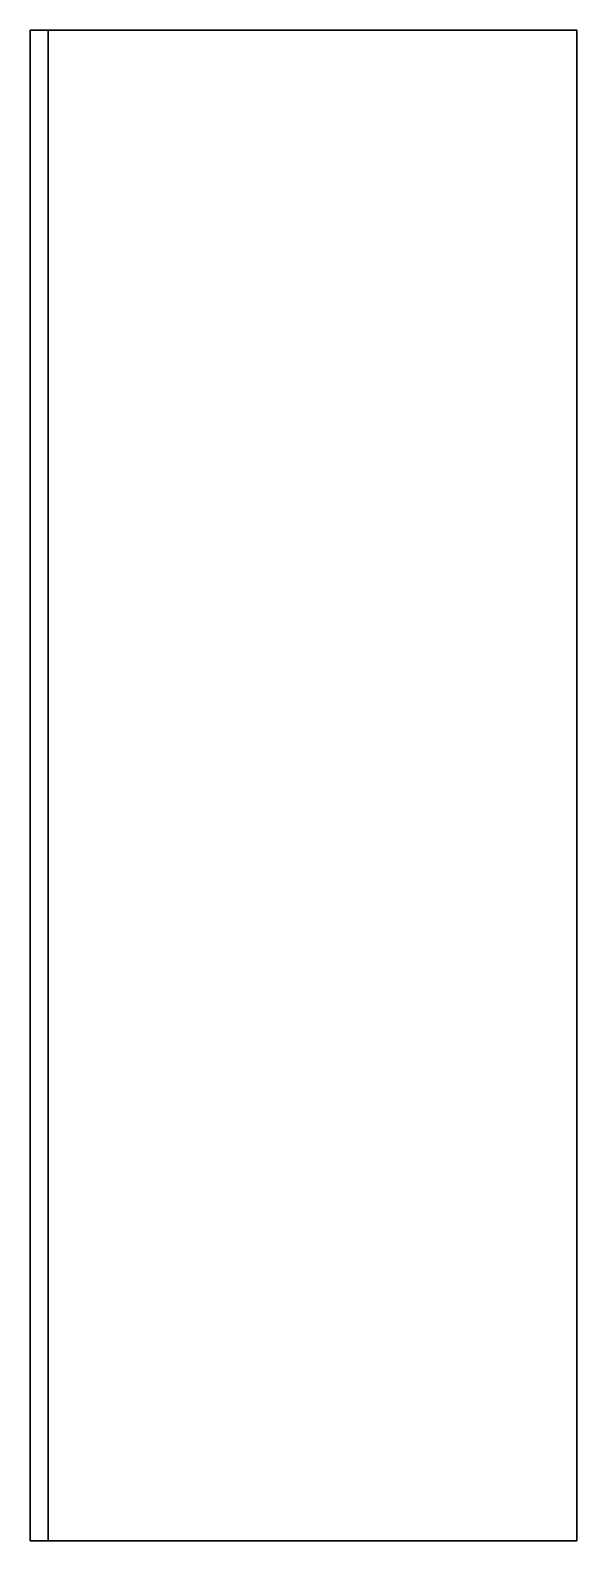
# Model space of a CAD drawing. Extents: x 144.9 to 210.8, y 90.1 to 115.
# Drawn here: x 144.88 to 152.12, y 95 to 115 of the extents above.
import ezdxf

# ---------------------------------------------------------------- set-up
doc = ezdxf.new("R2010")
doc.units = 0

msp = doc.modelspace()

# ---------------------------------------------------------------- linework, layer by layer
at = {"color": 7, "lineweight": 35}
for p, q in [((144.880493, 95), (144.880493, 115)), ((145.119507, 95), (145.119507, 115)), ((152.119507, 95), (152.119507, 115))]:
    msp.add_line(p, q, dxfattribs=at)
at = {"color": 7, "lineweight": 35, "ltscale": 0.005975}
for p, q in [((144.880493, 115), (145.119507, 115)), ((144.880493, 95), (145.119507, 95))]:
    msp.add_line(p, q, dxfattribs=at)
at = {"color": 7, "lineweight": 35, "ltscale": 0.175}
for p, q in [((145.119507, 115), (152.119507, 115)), ((145.119507, 95), (152.119507, 95))]:
    msp.add_line(p, q, dxfattribs=at)

doc.saveas('drawing.dxf')
